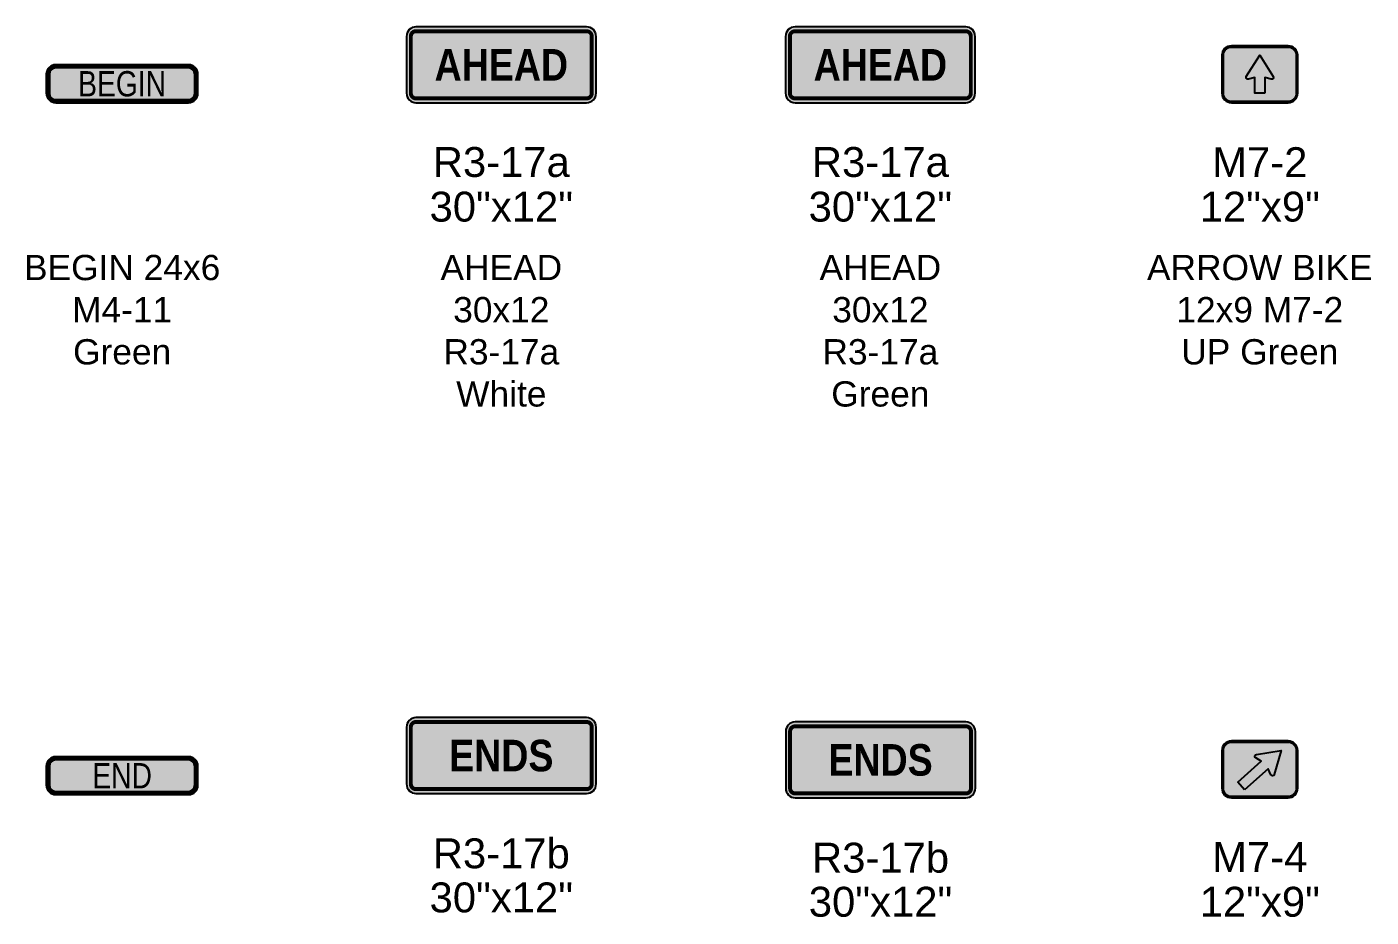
# Model space of a CAD drawing. Header units: inches. Extents: x -32 to 2634, y 197 to 1831.
# Drawn here: x 2024.9 to 2237.6, y 597.6 to 738.5 of the extents above; entities that cross this region are included whole.
import ezdxf
from ezdxf.enums import TextEntityAlignment as Align

# ---------------------------------------------------------------- set-up
doc = ezdxf.new("R2010")
doc.units = ezdxf.units.IN
doc.header["$MEASUREMENT"] = 0
doc.styles.add('ARIAL', font='arial.ttf')
doc.styles.add('ARIAL BOLD', font='arialbd.ttf')
doc.styles.get("Standard").update_dxf_attribs({"font": 'arial.ttf'})

# ---------------------------------------------------------------- blocks, each defined once
blk = doc.blocks.new('BEGIN 24x6 M4-11 Green')
h = blk.add_hatch(color=70)
edge = h.paths.add_edge_path()
edge.add_line((11.5, 1.5), (11.5, 4.5))
edge.add_arc((10.49999999999977, 4.499999999999886), 1.000000000000227, 6.513775987635802e-12, 89.99999999997395)
edge.add_line((10.50000000000023, 5.499999999999886), (-10.5, 5.5))
edge.add_arc((-10.5, 4.499999999999886), 1.000000000000114, 90, 179.9999999999935)
edge.add_line((-11.5, 4.5), (-11.5, 1.5))
edge.add_arc((-10.5, 1.500000000000114), 1, 180.0000000000065, 270)
edge.add_line((-10.5, 0.5), (10.5, 0.5))
edge.add_arc((10.5, 1.500000000000114), 1.000000000000114, 270, 359.9999999999935)
at = {"color": 7, "true_color": 0xffffff, "const_width": 0.5}
blk.add_lwpolyline([(10.5, 5.75), (-10.5, 5.75, 0.4142135623730951), (-11.75, 4.5), (-11.75, 1.5, 0.4142135623730951), (-10.5, 0.25), (10.5, 0.25, 0.4142135623730951), (11.75, 1.5), (11.75, 4.5, 0.4142135623730951)], format="xyb", close=True, dxfattribs=at)
for points in [[(10.5, 6), (0, 6), (-10.5, 6, 0.414213562373095), (-12, 4.5), (-12, 3), (-12, 1.5, 0.414213562373095), (-10.5, 0), (0, 0), (10.5, 0, 0.414213562373095), (12, 1.5), (12, 3), (12, 4.5, 0.414213562373095)], [(10.5, 5.5), (-10.5, 5.5, 0.4142135623730951), (-11.5, 4.5), (-11.5, 1.5, 0.4142135623730951), (-10.5, 0.5), (10.5, 0.5, 0.4142135623730951), (11.5, 1.5), (11.5, 4.5, 0.4142135623730951)]]:
    blk.add_lwpolyline(points, format="xyb", close=True)
at = {"color": 7, "true_color": 0xffffff, "style": 'ARIAL', "width": 0.8}
blk.add_text('BEGIN', height=4, dxfattribs=at).set_placement((0, 1), align=Align.CENTER)
blk = doc.blocks.new('END 24x6 M4-12 Green')
h = blk.add_hatch(color=70)
edge = h.paths.add_edge_path()
edge.add_line((11.5, 1.5), (11.5, 4.5))
edge.add_arc((10.49999999999977, 4.499999999999886), 1.000000000000227, 6.513775987635802e-12, 89.99999999997395)
edge.add_line((10.50000000000023, 5.499999999999886), (-10.5, 5.5))
edge.add_arc((-10.5, 4.499999999999886), 1.000000000000114, 90, 179.9999999999935)
edge.add_line((-11.5, 4.5), (-11.5, 1.5))
edge.add_arc((-10.5, 1.500000000000114), 1, 180.0000000000065, 270)
edge.add_line((-10.5, 0.5), (10.5, 0.5))
edge.add_arc((10.5, 1.500000000000114), 1.000000000000114, 270, 359.9999999999935)
at = {"color": 7, "true_color": 0xffffff, "const_width": 0.5}
blk.add_lwpolyline([(10.5, 5.75), (-10.5, 5.75, 0.4142135623730951), (-11.75, 4.5), (-11.75, 1.5, 0.4142135623730951), (-10.5, 0.25), (10.5, 0.25, 0.4142135623730951), (11.75, 1.5), (11.75, 4.5, 0.4142135623730951)], format="xyb", close=True, dxfattribs=at)
for points in [[(10.5, 6), (0, 6), (-10.5, 6, 0.414213562373095), (-12, 4.5), (-12, 3), (-12, 1.5, 0.414213562373095), (-10.5, 0), (0, 0), (10.5, 0, 0.414213562373095), (12, 1.5), (12, 3), (12, 4.5, 0.414213562373095)], [(10.5, 5.5), (-10.5, 5.5, 0.4142135623730951), (-11.5, 4.5), (-11.5, 1.5, 0.4142135623730951), (-10.5, 0.5), (10.5, 0.5, 0.4142135623730951), (11.5, 1.5), (11.5, 4.5, 0.4142135623730951)]]:
    blk.add_lwpolyline(points, format="xyb", close=True)
at = {"color": 7, "true_color": 0xffffff, "style": 'ARIAL', "width": 0.8}
blk.add_text('END', height=4, dxfattribs=at).set_placement((0, 1), align=Align.CENTER)
blk = doc.blocks.new('AHEAD 30x12 R3-17a White')
at = {"true_color": 0xffffff}
h = blk.add_hatch(color=7, dxfattribs=at)
edge = h.paths.add_edge_path()
edge.add_line((15, 1.5), (15, 10.5))
edge.add_arc((13.5, 10.5), 1.5, 0, 90)
edge.add_line((13.5, 12), (-13.5, 12))
edge.add_arc((-13.5, 10.5), 1.5, 90, 180)
edge.add_line((-15, 10.5), (-15, 1.5))
edge.add_arc((-13.5, 1.5), 1.5, 180, 270)
edge.add_line((-13.5, 0), (13.5, 0))
edge.add_arc((13.5, 1.5), 1.5, 270, 360)
blk.add_lwpolyline([(13.5, 12), (0, 12), (-13.5, 12, 0.414213562373095), (-15, 10.5), (-15, 6), (-15, 1.5, 0.414213562373095), (-13.5, 0), (0, 0), (13.5, 0, 0.414213562373095), (15, 1.5), (15, 6), (15, 10.5, 0.414213562373095)], format="xyb", close=True)
at = {"color": 18, "true_color": 0x000000, "const_width": 0.625}
blk.add_lwpolyline([(13.5, 11.3125), (-13.5, 11.3125, 0.4142135623730951), (-14.3125, 10.5), (-14.3125, 1.5, 0.4142135623730951), (-13.5, 0.6875), (13.5, 0.6875, 0.4142135623730951), (14.3125, 1.5), (14.3125, 10.5, 0.4142135623730951)], format="xyb", close=True, dxfattribs=at)
at = {"color": 18, "true_color": 0x000000, "style": 'ARIAL BOLD', "width": 0.85}
blk.add_text('AHEAD', height=5, dxfattribs=at).set_placement((0, 3.5), align=Align.CENTER)
at = {"style": 'ARIAL'}
for tag, p in [('SIGN_NO.', (0, -9.37959391813365)), ('SIGN_DIM', (0, -16.44777537605569))]:
    blk.add_attdef(tag, text='', height=4.731999999999842, dxfattribs=at).set_placement(p, align=Align.MIDDLE)
blk = doc.blocks.new('ENDS 30x12 R3-17b White')
at = {"true_color": 0xffffff}
h = blk.add_hatch(color=7, dxfattribs=at)
edge = h.paths.add_edge_path()
edge.add_line((15, 1.5), (15, 10.5))
edge.add_arc((13.5, 10.5), 1.5, 0, 90)
edge.add_line((13.5, 12), (-13.5, 12))
edge.add_arc((-13.5, 10.5), 1.5, 90, 180)
edge.add_line((-15, 10.5), (-15, 1.5))
edge.add_arc((-13.5, 1.5), 1.5, 180, 270)
edge.add_line((-13.5, 0), (13.5, 0))
edge.add_arc((13.5, 1.5), 1.5, 270, 360)
blk.add_lwpolyline([(13.5, 12), (0, 12), (-13.5, 12, 0.414213562373095), (-15, 10.5), (-15, 6), (-15, 1.5, 0.414213562373095), (-13.5, 0), (0, 0), (13.5, 0, 0.414213562373095), (15, 1.5), (15, 6), (15, 10.5, 0.414213562373095)], format="xyb", close=True)
at = {"color": 18, "true_color": 0x000000, "const_width": 0.625}
blk.add_lwpolyline([(13.5, 11.3125), (-13.5, 11.3125, 0.4142135623730951), (-14.3125, 10.5), (-14.3125, 1.5, 0.4142135623730951), (-13.5, 0.6875), (13.5, 0.6875, 0.4142135623730951), (14.3125, 1.5), (14.3125, 10.5, 0.4142135623730951)], format="xyb", close=True, dxfattribs=at)
at = {"color": 18, "true_color": 0x000000, "style": 'ARIAL BOLD', "width": 0.85}
blk.add_text('ENDS', height=5, dxfattribs=at).set_placement((0, 3.5), align=Align.CENTER)
at = {"style": 'ARIAL'}
for tag, p in [('SIGN_NO.', (0, -9.37959391813365)), ('SIGN_DIM', (0, -16.44777537605569))]:
    blk.add_attdef(tag, text='', height=4.731999999999842, dxfattribs=at).set_placement(p, align=Align.MIDDLE)
blk = doc.blocks.new('ENDS 30x12 R3-17b Green')
h = blk.add_hatch(color=70)
edge = h.paths.add_edge_path()
edge.add_line((15, 1.5), (14.99999999999999, 10.5))
edge.add_arc((13.5, 10.5), 1.499999999999993, 359.9999999999999, 450.0000000000003)
edge.add_line((13.49999999999999, 12), (-13.50000000000001, 12))
edge.add_arc((-13.50000000000001, 10.5), 1.499999999999996, 90, 180.0000000000001)
edge.add_line((-15, 10.5), (-15.00000000000001, 1.5))
edge.add_arc((-13.50000000000001, 1.499999999999997), 1.499999999999996, 179.9999999999999, 270.0000000000001)
edge.add_line((-13.50000000000001, 0), (13.49999999999999, 0))
edge.add_arc((13.5, 1.499999999999999), 1.499999999999999, 269.9999999999997, 360.0000000000001)
at = {"color": 70}
blk.add_lwpolyline([(13.5, 12), (0, 12), (-13.5, 12, 0.414213562373095), (-15, 10.5), (-15, 6), (-15, 1.5, 0.414213562373095), (-13.5, 0), (0, 0), (13.5, 0, 0.414213562373095), (15, 1.5), (15, 6), (15, 10.5, 0.414213562373095)], format="xyb", close=True, dxfattribs=at)
at = {"color": 7, "true_color": 0xffffff, "const_width": 0.625}
blk.add_lwpolyline([(13.5, 11.3125), (-13.5, 11.3125, 0.4142135623730951), (-14.3125, 10.5), (-14.3125, 1.5, 0.4142135623730951), (-13.5, 0.6875), (13.5, 0.6875, 0.4142135623730951), (14.3125, 1.5), (14.3125, 10.5, 0.4142135623730951)], format="xyb", close=True, dxfattribs=at)
at = {"color": 7, "true_color": 0xffffff, "style": 'ARIAL BOLD', "width": 0.85}
blk.add_text('ENDS', height=5, dxfattribs=at).set_placement((0, 3.5), align=Align.CENTER)
at = {"style": 'ARIAL'}
for tag, p in [('SIGN_NO.', (0, -9.37959391813365)), ('SIGN_DIM', (0, -16.44777537605569))]:
    blk.add_attdef(tag, text='', height=4.731999999999842, dxfattribs=at).set_placement(p, align=Align.MIDDLE)
blk = doc.blocks.new('BEGINS 30x12 R3-17A Green')
h = blk.add_hatch(color=70)
edge = h.paths.add_edge_path()
edge.add_line((15, 1.5), (14.99999999999999, 10.5))
edge.add_arc((13.5, 10.5), 1.499999999999993, 359.9999999999999, 450.0000000000003)
edge.add_line((13.49999999999999, 12), (-13.50000000000001, 12))
edge.add_arc((-13.50000000000001, 10.5), 1.499999999999996, 90, 180.0000000000001)
edge.add_line((-15, 10.5), (-15.00000000000001, 1.5))
edge.add_arc((-13.50000000000001, 1.499999999999997), 1.499999999999996, 179.9999999999999, 270.0000000000001)
edge.add_line((-13.50000000000001, 0), (13.49999999999999, 0))
edge.add_arc((13.5, 1.499999999999999), 1.499999999999999, 269.9999999999997, 360.0000000000001)
at = {"color": 70}
blk.add_lwpolyline([(13.5, 12), (0, 12), (-13.5, 12, 0.414213562373095), (-15, 10.5), (-15, 6), (-15, 1.5, 0.414213562373095), (-13.5, 0), (0, 0), (13.5, 0, 0.414213562373095), (15, 1.5), (15, 6), (15, 10.5, 0.414213562373095)], format="xyb", close=True, dxfattribs=at)
at = {"color": 7, "true_color": 0xffffff, "const_width": 0.625}
blk.add_lwpolyline([(13.5, 11.3125), (-13.5, 11.3125, 0.4142135623730951), (-14.3125, 10.5), (-14.3125, 1.5, 0.4142135623730951), (-13.5, 0.6875), (13.5, 0.6875, 0.4142135623730951), (14.3125, 1.5), (14.3125, 10.5, 0.4142135623730951)], format="xyb", close=True, dxfattribs=at)
at = {"color": 7, "true_color": 0xffffff, "style": 'ARIAL BOLD', "width": 0.85}
blk.add_text('AHEAD', height=5, dxfattribs=at).set_placement((0, 3.5), align=Align.CENTER)
at = {"style": 'ARIAL'}
for tag, p in [('SIGN_NO.', (0, -9.37959391813365)), ('SIGN_DIM', (0, -16.44777537605569))]:
    blk.add_attdef(tag, text='', height=4.731999999999842, dxfattribs=at).set_placement(p, align=Align.MIDDLE)
blk = doc.blocks.new('ARROW BIKE 12x9 M7-2 UP Green')
h = blk.add_hatch(color=70)
edge = h.paths.add_edge_path()
edge.add_line((5.625, 1.5), (5.625, 7.5))
edge.add_arc((4.499999999999773, 7.499999999999773), 1.125000000000227, 1.158004620024172e-11, 89.99999999998842)
edge.add_line((4.5, 8.625), (-4.5, 8.625))
edge.add_arc((-4.499999999999773, 7.499999999999773), 1.125000000000227, 90.00000000001157, 179.9999999999884)
edge.add_line((-5.625, 7.5), (-5.625, 1.5))
edge.add_arc((-4.499999999999773, 1.500000000000227), 1.125000000000227, 180.0000000000116, 269.9999999999885)
edge.add_line((-4.5, 0.375), (4.5, 0.375))
edge.add_arc((4.499999999999773, 1.500000000000227), 1.125000000000227, 270.0000000000116, 359.9999999999884)
at = {"true_color": 0xffffff}
h = blk.add_hatch(color=7, dxfattribs=at)
edge = h.paths.add_edge_path()
edge.add_arc((-1.879312499999742, 3.995687499999349), 0.3046874999999531, 147.4014794727083, 286.9519377593271)
edge.add_line((-1.790474945050846, 3.704238771254722), (-0.8124999999997726, 4.002338897798154))
edge.add_line((-0.8124999999997726, 4.002338897798154), (-0.8125, 1.5))
edge.add_line((-0.8125, 1.5), (0.8125, 1.5))
edge.add_line((0.8125, 1.5), (0.8125000000002274, 4.002338897798154))
edge.add_line((0.8125000000002274, 4.002338897798154), (1.790474945051301, 3.704238771254722))
edge.add_arc((1.879312500000196, 3.995687499999349), 0.3046874999998471, 253.048062240673, 392.5985205272917)
edge.add_line((2.136001453428435, 4.159837595473391), (2.273736754432321e-13, 7.499999999999545))
edge.add_line((2.273736754432321e-13, 7.499999999999545), (-2.13600145342798, 4.159837595473391))
blk.add_lwpolyline([(4.5, 9), (0, 9), (-4.5, 9, 0.414213562373095), (-6, 7.5), (-6, 4.5), (-6, 1.5, 0.414213562373095), (-4.5, 0), (0, 0), (4.5, 0, 0.414213562373095), (6, 1.5), (6, 4.5), (6, 7.5, 0.414213562373095)], format="xyb", close=True)
at = {"color": 7, "true_color": 0xffffff, "const_width": 0.375}
blk.add_lwpolyline([(4.5, 8.8125), (-4.5, 8.8125, 0.4142135623730951), (-5.8125, 7.5), (-5.8125, 1.5, 0.4142135623730951), (-4.5, 0.1875), (4.5, 0.1875, 0.4142135623730951), (5.8125, 1.5), (5.8125, 7.5, 0.4142135623730951)], format="xyb", close=True, dxfattribs=at)
at = {"color": 7, "true_color": 0xffffff}
blk.add_lwpolyline([(0.8125, 1.5), (-0.8125, 1.5), (-0.8125, 4.002338897798609), (-1.790474945051074, 3.704238771255177, -0.6972883451635653), (-2.136001453428207, 4.159837595473846), (0, 7.5), (2.136001453428207, 4.159837595473846, -0.6972883451635653), (1.790474945051074, 3.704238771255177), (0.8125, 4.002338897798609)], format="xyb", close=True, dxfattribs=at)
at = {"style": 'ARIAL'}
for tag, p in [('SIGN_NO.', (0, -9.37959391813365)), ('SIGN_DIM', (0, -16.44777537605569))]:
    blk.add_attdef(tag, text='', height=4.731999999999842, dxfattribs=at).set_placement(p, align=Align.MIDDLE)
blk = doc.blocks.new('ARROW BIKE 12x9 M7-4 Up Right Green')
h = blk.add_hatch(color=70)
edge = h.paths.add_edge_path()
edge.add_line((5.625, 1.5), (5.625, 7.5))
edge.add_arc((4.499999999999773, 7.499999999999773), 1.125000000000227, 1.158004620024172e-11, 89.99999999998842)
edge.add_line((4.5, 8.625), (-4.5, 8.625))
edge.add_arc((-4.499999999999773, 7.499999999999773), 1.125000000000227, 90.00000000001157, 179.9999999999884)
edge.add_line((-5.625, 7.5), (-5.625, 1.5))
edge.add_arc((-4.499999999999773, 1.500000000000227), 1.125000000000227, 180.0000000000116, 269.9999999999885)
edge.add_line((-4.5, 0.375), (4.5, 0.375))
edge.add_arc((4.499999999999773, 1.500000000000227), 1.125000000000227, 270.0000000000116, 359.9999999999884)
at = {"true_color": 0xffffff}
h = blk.add_hatch(color=7, dxfattribs=at)
edge = h.paths.add_edge_path()
edge.add_arc((-0.4927030849407856, 6.576477170258386), 0.3046875000000686, 99.03501880935995, 238.5854770958335)
edge.add_line((-0.6515141216852953, 6.316451157589654), (0.2210198795676206, 5.783550514645412))
edge.add_line((0.2210198795676206, 5.783550514645412), (-3.492920619049301, 2.482270071430321))
edge.add_line((-3.492920619049301, 2.482270071430321), (-2.413329380950699, 1.267729928569452))
edge.add_line((-2.413329380950699, 1.267729928569452), (1.300611117665994, 4.569010371784316))
edge.add_line((1.300611117665994, 4.569010371784316), (1.727539493960649, 3.640015839988109))
edge.add_arc((2.004391448781234, 3.767245819820801), 0.3046874999999291, 204.6816015771714, 344.2320598638947)
edge.add_line((2.29761361828605, 3.684449491599025), (3.374999999999545, 7.499999999999545))
edge.add_line((3.374999999999545, 7.499999999999545), (-0.5405506324059388, 6.877384273627285))
blk.add_lwpolyline([(4.5, 9), (0, 9), (-4.5, 9, 0.414213562373095), (-6, 7.5), (-6, 4.5), (-6, 1.5, 0.414213562373095), (-4.5, 0), (0, 0), (4.5, 0, 0.414213562373095), (6, 1.5), (6, 4.5), (6, 7.5, 0.414213562373095)], format="xyb", close=True)
at = {"color": 7, "true_color": 0xffffff, "const_width": 0.375}
blk.add_lwpolyline([(4.5, 8.8125), (-4.5, 8.8125, 0.4142135623730951), (-5.8125, 7.5), (-5.8125, 1.5, 0.4142135623730951), (-4.5, 0.1875), (4.5, 0.1875, 0.4142135623730951), (5.8125, 1.5), (5.8125, 7.5, 0.4142135623730951)], format="xyb", close=True, dxfattribs=at)
at = {"color": 7, "true_color": 0xffffff}
blk.add_lwpolyline([(-2.413329380950699, 1.267729928569452), (-3.492920619049301, 2.482270071430321), (0.221019879567848, 5.783550514645867), (-0.651514121685068, 6.316451157590109, -0.6972883451635653), (-0.5405506324057114, 6.87738427362774), (3.375, 7.5), (2.29761361828605, 3.68444949159948, -0.6972883451635653), (1.727539493960649, 3.640015839988564), (1.300611117666449, 4.569010371784998)], format="xyb", close=True, dxfattribs=at)
at = {"style": 'ARIAL'}
for tag, p in [('SIGN_NO.', (0, -9.37959391813365)), ('SIGN_DIM', (0, -16.44777537605569))]:
    blk.add_attdef(tag, text='', height=4.731999999999842, dxfattribs=at).set_placement(p, align=Align.MIDDLE)

msp = doc.modelspace()

# ---------------------------------------------------------------- block references
for name, p, values in [('AHEAD 30x12 R3-17a White', (2099.988477080899, 726.4732983269133), {'SIGN_NO.': 'R3-17a', 'SIGN_DIM': '30"x12"'}), ('BEGINS 30x12 R3-17A Green', (2159.956121444524, 726.4732983269132), {'SIGN_NO.': 'R3-17a', 'SIGN_DIM': '30"x12"'}), ('ARROW BIKE 12x9 M7-2 UP Green', (2219.988477080899, 726.4732983269132), {'SIGN_NO.': 'M7-2', 'SIGN_DIM': '12"x9"'}), ('ENDS 30x12 R3-17b White', (2099.988477080899, 617.1607983269132), {'SIGN_NO.': 'R3-17b', 'SIGN_DIM': '30"x12"'}), ('ENDS 30x12 R3-17b Green', (2159.988477080899, 616.4732983269132), {'SIGN_NO.': 'R3-17b', 'SIGN_DIM': '30"x12"'}), ('ARROW BIKE 12x9 M7-4 Up Right Green', (2219.988477080899, 616.4732983269132), {'SIGN_NO.': 'M7-4', 'SIGN_DIM': '12"x9"'})]:
    msp.add_blockref(name, p).add_auto_attribs(values)
for name, p in [('BEGIN 24x6 M4-11 Green', (2040, 726.4732983269133)), ('END 24x6 M4-12 Green', (2040, 616.9732983269133))]:
    msp.add_blockref(name, p)

# ---------------------------------------------------------------- texts
at = {"color": 1, "char_height": 4, "width": 36.75447950351685, "attachment_point": 2}
for s, insert in [('BEGIN 24x6\\PM4-11\\PGreen', (2040, 702.3912799688617)), ('AHEAD\\P30x12\\PR3-17a\\PWhite', (2099.988477080899, 702.3912799688616)), ('AHEAD\\P30x12\\PR3-17a\\PGreen', (2159.956121444524, 702.3912799688615)), ('ARROW BIKE 12x9 M7-2\\PUP Green', (2219.988477080899, 702.3912799688616))]:
    msp.add_mtext(s, dxfattribs=dict(at, insert=insert))

doc.saveas('drawing.dxf')
